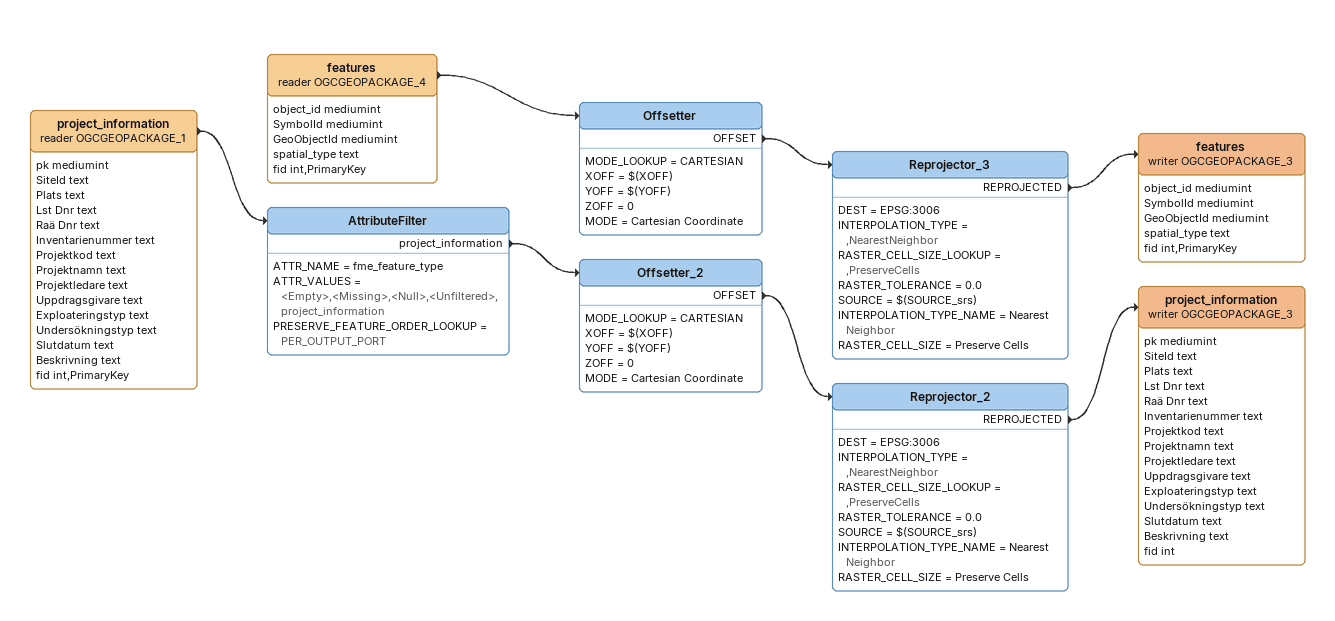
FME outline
project_information (reader OGCGEOPACKAGE_1)
    attributes: pk mediumint, SiteId text, Plats text, Lst Dnr text, Raä Dnr text, Inventarienummer text, Projektkod text, Projektnamn text, Projektledare text, Uppdragsgivare text, Exploateringstyp text, Undersökningstyp text, Slutdatum text, Beskrivning text, fid int,PrimaryKey
    -> AttributeFilter
AttributeFilter
    ATTR_NAME = fme_feature_type
    ATTR_VALUES = <Empty>,<Missing>,<Null>,<Unfiltered>,project_information
    PRESERVE_FEATURE_ORDER_LOOKUP = PER_OUTPUT_PORT
    project_information -> Offsetter_2
Offsetter_2
    MODE_LOOKUP = CARTESIAN
    XOFF = $(XOFF)
    YOFF = $(YOFF)
    ZOFF = 0
    MODE = Cartesian Coordinate
    OFFSET -> Reprojector_2
Reprojector_2
    DEST = EPSG:3006
    INTERPOLATION_TYPE = ,NearestNeighbor
    RASTER_CELL_SIZE_LOOKUP = ,PreserveCells
    RASTER_TOLERANCE = 0.0
    SOURCE = $(SOURCE_srs)
    INTERPOLATION_TYPE_NAME = Nearest Neighbor
    RASTER_CELL_SIZE = Preserve Cells
    REPROJECTED -> project_information (writer OGCGEOPACKAGE_3)
project_information (writer OGCGEOPACKAGE_3)
    attributes: pk mediumint, SiteId text, Plats text, Lst Dnr text, Raä Dnr text, Inventarienummer text, Projektkod text, Projektnamn text, Projektledare text, Uppdragsgivare text, Exploateringstyp text, Undersökningstyp text, Slutdatum text, Beskrivning text, fid int
features (reader OGCGEOPACKAGE_4)
    attributes: object_id mediumint, SymbolId mediumint, GeoObjectId mediumint, spatial_type text, fid int,PrimaryKey
    -> Offsetter
Offsetter
    MODE_LOOKUP = CARTESIAN
    XOFF = $(XOFF)
    YOFF = $(YOFF)
    ZOFF = 0
    MODE = Cartesian Coordinate
    OFFSET -> Reprojector_3
Reprojector_3
    DEST = EPSG:3006
    INTERPOLATION_TYPE = ,NearestNeighbor
    RASTER_CELL_SIZE_LOOKUP = ,PreserveCells
    RASTER_TOLERANCE = 0.0
    SOURCE = $(SOURCE_srs)
    INTERPOLATION_TYPE_NAME = Nearest Neighbor
    RASTER_CELL_SIZE = Preserve Cells
    REPROJECTED -> features (writer OGCGEOPACKAGE_3)
features (writer OGCGEOPACKAGE_3)
    attributes: object_id mediumint, SymbolId mediumint, GeoObjectId mediumint, spatial_type text, fid int,PrimaryKey
